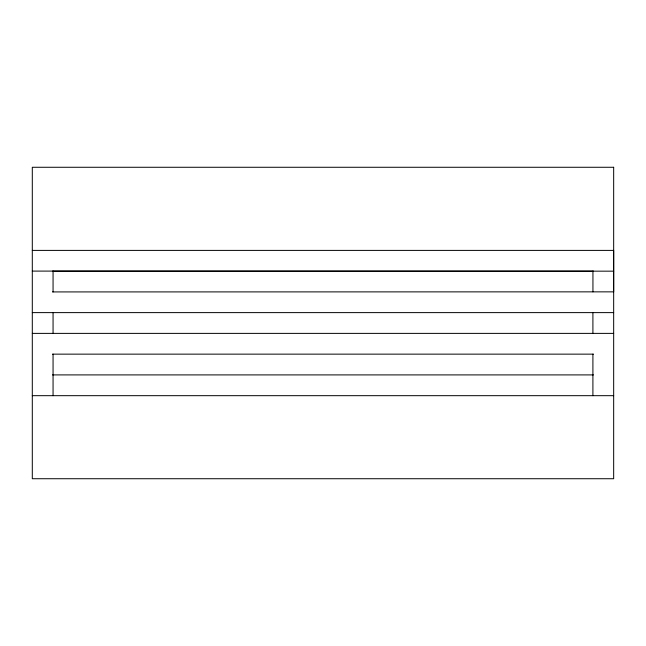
<?xml version="1.0" encoding="UTF-8"?>
<svg xmlns="http://www.w3.org/2000/svg" width="646" height="646" viewBox="0 0 646 646"><rect width="100%" height="100%" fill="white"/><g stroke="black" fill="none" stroke-linecap="round" stroke-linejoin="round"><path stroke-width="0.97" d="M32.3 250.398L613.668 250.398L613.668 291.855L52.487 291.927M613.668 271.167L32.3 271.094M52.487 271.167L593.48 271.167M32.3 312.616L613.668 312.616M32.3 333.384L613.668 333.384M52.487 354.145L593.48 354.145M52.487 374.906L593.48 374.906M32.3 395.675L613.668 395.675M592.939 271.094L592.939 291.855M592.907 312.616L592.907 333.384M592.907 354.145L592.907 395.675M53.061 271.094L53.061 291.927M53.061 312.616L53.061 333.384M53.061 354.145L53.061 395.675M613.668 167.274L32.3 167.274L32.3 478.726L613.668 478.726L613.668 167.274"/></g></svg>
